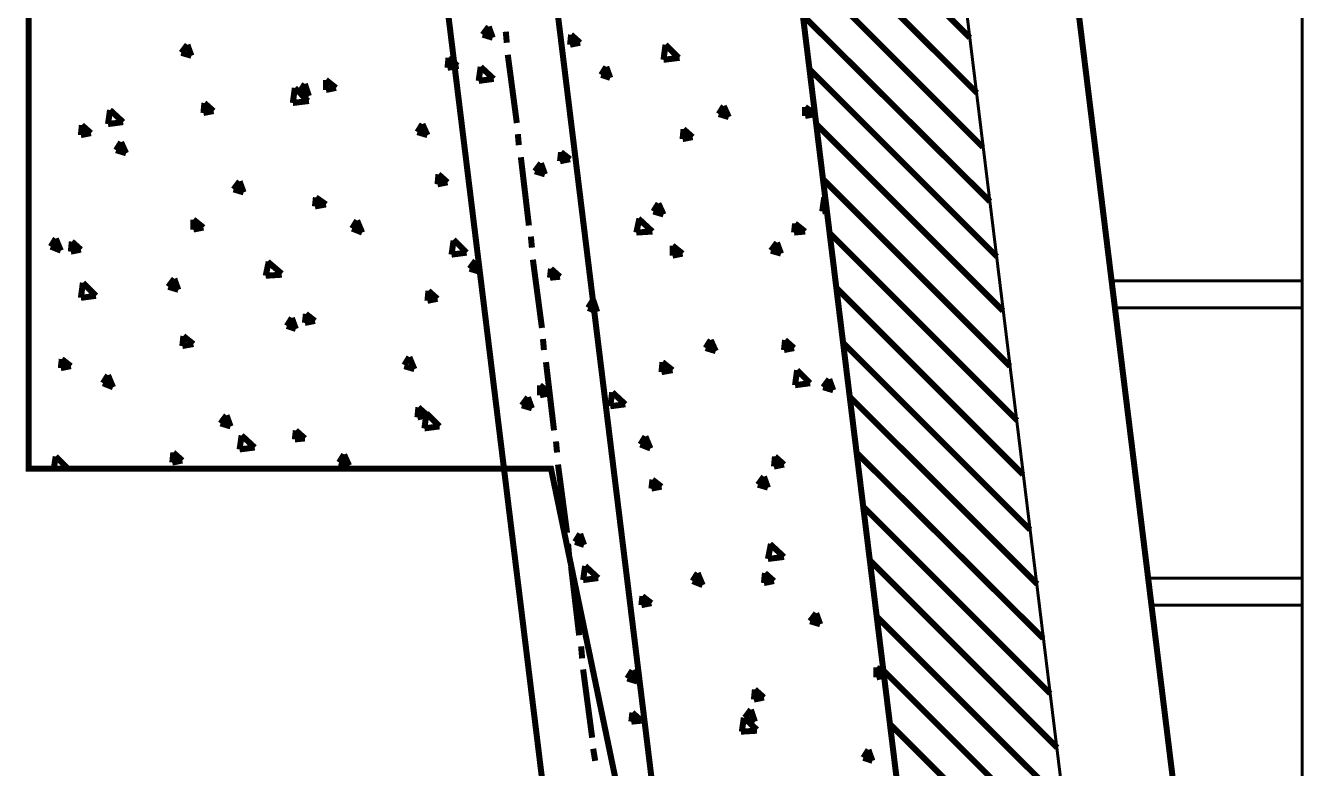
# Model space of a CAD drawing. Extents: x 0.2 to 11.5, y 0.7 to 15.9.
# Drawn here: x 2.771 to 4.899, y 6.632 to 7.864 of the extents above; entities that cross this region are included whole.
import ezdxf

# ---------------------------------------------------------------- set-up
doc = ezdxf.new("R2010")
doc.units = 0
doc.layers.get('0').update_dxf_attribs({"linetype": 'CONTINUOUS'})

msp = doc.modelspace()

# ---------------------------------------------------------------- linework, layer by layer
at = {"color": 4, "const_width": 0.01}
for points in [[(4.49892, 4.30778), (4.22889, 4.30778), (3.64219, 7.12944), (2.77556, 7.12944), (2.77556, 10.4194)], [(3.5389, 7.86279), (3.52886, 7.84944)], [(3.52886, 7.84944), (3.54557, 7.84446)], [(3.5389, 7.86279), (3.54557, 7.84446)], [(3.67557, 7.84944), (3.67389, 7.83279)], [(3.67557, 7.84944), (3.69054, 7.8361)], [(3.0389, 7.83279), (3.02886, 7.81944)], [(3.0389, 7.83279), (3.04557, 7.81446)], [(3.67389, 7.83279), (3.69054, 7.8361)], [(3.83225, 7.83279), (3.82889, 7.80778)], [(3.83225, 7.83279), (3.85389, 7.81108)], [(3.02886, 7.81944), (3.04557, 7.81446)], [(3.47222, 7.81108), (3.47054, 7.79443)], [(3.47222, 7.81108), (3.48719, 7.79779)], [(3.82889, 7.80778), (3.85558, 7.81108)], [(3.47054, 7.79443), (3.48888, 7.79779)], [(3.52556, 7.79611), (3.52225, 7.77279)], [(3.52556, 7.79611), (3.54719, 7.7761)], [(3.73389, 7.79611), (3.72553, 7.78276)], [(3.73389, 7.79611), (3.74056, 7.77778)], [(3.23389, 7.76779), (3.22553, 7.75444)], [(3.23389, 7.76779), (3.24056, 7.74778)], [(3.26887, 7.77447), (3.28554, 7.76113)], [(3.26887, 7.77447), (3.26887, 7.75776)], [(3.52225, 7.77279), (3.54719, 7.7761)], [(3.72553, 7.78276), (3.74056, 7.77778)], [(3.21724, 7.76113), (3.21386, 7.73611)], [(3.21724, 7.76113), (3.23888, 7.73942)], [(3.22553, 7.75444), (3.24056, 7.74778)], [(3.26887, 7.75776), (3.28554, 7.76113)], [(2.91054, 7.72444), (2.90722, 7.70111)], [(2.91054, 7.72444), (2.93224, 7.70443)], [(3.06722, 7.73611), (3.06554, 7.71946)], [(3.06554, 7.71946), (3.08225, 7.72276)], [(3.06722, 7.73611), (3.08225, 7.72276)], [(3.21386, 7.73611), (3.24056, 7.73942)], [(3.92887, 7.73112), (3.92057, 7.71778)], [(3.92887, 7.73112), (3.93722, 7.71278)], [(4.06392, 7.72944), (4.08057, 7.71778)], [(4.06392, 7.72944), (4.06392, 7.71446)], [(2.90722, 7.70111), (2.93224, 7.70443)], [(3.42887, 7.70111), (3.42057, 7.68778)], [(3.42887, 7.70111), (3.43722, 7.68278)], [(3.92057, 7.71778), (3.93722, 7.71278)], [(4.06392, 7.71446), (4.08057, 7.71778)], [(2.86388, 7.69943), (2.86219, 7.68278)], [(2.86219, 7.68278), (2.8789, 7.68608)], [(2.86388, 7.69943), (2.8789, 7.68608)], [(3.42057, 7.68778), (3.43722, 7.68278)], [(3.86219, 7.69276), (3.86057, 7.67611)], [(3.86057, 7.67611), (3.87722, 7.67947)], [(3.86219, 7.69276), (3.87722, 7.67947)], [(2.92887, 7.67111), (2.92057, 7.65776)], [(2.92057, 7.65776), (2.93722, 7.65278)], [(2.92887, 7.67111), (2.93722, 7.65278)], [(3.62554, 7.63613), (3.61556, 7.62278)], [(3.62554, 7.63613), (3.63222, 7.61778)], [(3.6589, 7.65446), (3.65722, 7.63943)], [(3.65722, 7.63943), (3.67389, 7.64279)], [(3.6589, 7.65446), (3.67389, 7.64279)], [(3.45557, 7.61778), (3.45389, 7.60113)], [(3.45557, 7.61778), (3.47054, 7.60444)], [(3.61556, 7.62278), (3.63222, 7.61778)], [(3.12554, 7.60612), (3.11556, 7.59278)], [(3.12554, 7.60612), (3.13222, 7.58778)], [(3.45389, 7.60113), (3.47054, 7.60444)], [(3.11556, 7.59278), (3.13222, 7.58778)], [(3.25222, 7.57943), (3.25054, 7.56446)], [(3.25222, 7.57943), (3.26887, 7.56776)], [(4.09554, 7.57943), (4.09224, 7.5561)], [(4.09554, 7.58111), (4.09722, 7.57781)], [(3.25054, 7.56446), (3.26887, 7.56776)], [(3.82053, 7.56944), (3.81222, 7.5561)], [(3.81222, 7.5561), (3.82889, 7.55111)], [(3.82053, 7.56944), (3.82889, 7.55111)], [(4.09224, 7.5561), (4.10053, 7.55778)], [(3.04889, 7.54275), (3.06554, 7.52946)], [(3.04889, 7.54275), (3.04889, 7.5261)], [(3.04889, 7.5261), (3.06554, 7.52946)], [(3.32053, 7.54113), (3.31222, 7.52778)], [(3.32053, 7.54113), (3.32889, 7.52111)], [(3.7889, 7.54443), (3.7839, 7.52111)], [(3.78722, 7.54443), (3.81054, 7.52279)], [(4.04719, 7.53614), (4.04557, 7.52111)], [(4.04719, 7.53614), (4.06392, 7.52279)], [(2.82053, 7.51113), (2.81222, 7.49778)], [(2.82053, 7.51113), (2.82889, 7.4911)], [(3.31222, 7.52778), (3.32889, 7.52111)], [(3.48058, 7.50944), (3.50222, 7.48779)], [(3.7839, 7.52111), (3.81054, 7.52279)], [(4.04557, 7.52111), (4.06392, 7.52279)], [(2.81222, 7.49778), (2.82889, 7.4911)], [(2.84722, 7.50612), (2.84554, 7.48942)], [(2.84554, 7.48942), (2.86219, 7.49278)], [(2.84722, 7.50612), (2.86219, 7.49278)], [(3.48058, 7.50776), (3.47721, 7.48443)], [(3.47721, 7.48443), (3.50222, 7.48779)], [(3.84392, 7.49946), (3.86057, 7.48611)], [(3.84392, 7.49946), (3.84392, 7.48281)], [(4.01719, 7.50444), (4.00722, 7.4911)], [(4.00722, 7.4911), (4.02387, 7.48611)], [(4.01719, 7.50444), (4.02387, 7.48611)], [(3.17389, 7.47276), (3.16889, 7.44943)], [(3.17219, 7.47276), (3.19553, 7.45281)], [(3.51719, 7.47444), (3.50722, 7.4611)], [(3.51719, 7.47444), (3.52387, 7.45611)], [(3.84392, 7.48281), (3.86057, 7.48611)], [(3.01719, 7.44444), (3.00722, 7.4311)], [(3.01719, 7.44444), (3.02387, 7.42611)], [(3.16889, 7.44943), (3.19553, 7.45111)], [(3.50722, 7.4611), (3.52387, 7.45611)], [(3.64219, 7.4611), (3.64057, 7.44612)], [(3.64057, 7.44612), (3.65722, 7.44775)], [(3.64219, 7.4611), (3.65722, 7.44775)], [(2.86556, 7.43778), (2.86219, 7.41276)], [(2.86556, 7.43778), (2.88721, 7.41613)], [(3.00722, 7.4311), (3.02387, 7.42611)], [(3.43892, 7.42443), (3.43722, 7.40776)], [(3.43892, 7.42443), (3.45389, 7.41114)], [(2.86219, 7.41276), (2.88721, 7.41613)], [(3.43722, 7.40776), (3.45389, 7.41114)], [(3.71224, 7.40944), (3.70389, 7.39611)], [(3.71224, 7.40944), (3.71892, 7.38943)], [(3.23557, 7.38613), (3.23389, 7.3711)], [(3.23557, 7.38613), (3.25054, 7.37446)], [(3.70389, 7.39611), (3.71892, 7.38943)], [(3.21224, 7.37944), (3.20389, 7.3661)], [(3.20389, 7.3661), (3.21892, 7.36111)], [(3.21224, 7.37944), (3.21892, 7.36111)], [(3.23389, 7.3711), (3.25054, 7.37446)], [(3.03222, 7.34944), (3.03054, 7.33279)], [(3.03222, 7.34944), (3.04889, 7.3361)], [(3.90722, 7.34278), (3.89887, 7.32943)], [(3.90722, 7.34278), (3.91558, 7.32443)], [(4.03054, 7.34278), (4.02886, 7.32611)], [(4.03054, 7.34278), (4.04557, 7.32943)], [(3.03054, 7.33279), (3.04889, 7.3361)], [(3.89887, 7.32943), (3.91558, 7.32443)], [(4.02886, 7.32611), (4.04557, 7.32943)], [(2.83057, 7.31108), (2.82889, 7.29611)], [(2.82889, 7.29611), (2.84554, 7.29943)], [(2.83057, 7.31108), (2.84554, 7.29943)], [(3.40722, 7.31446), (3.39887, 7.30111)], [(3.39887, 7.29943), (3.41558, 7.29443)], [(3.40722, 7.31446), (3.41558, 7.29443)], [(3.82721, 7.3061), (3.82557, 7.28944)], [(3.82721, 7.3061), (3.84392, 7.29275)], [(2.90722, 7.28444), (2.89887, 7.27111)], [(2.90722, 7.28444), (2.91558, 7.26443)], [(3.82557, 7.28944), (3.84392, 7.29275)], [(4.05057, 7.29275), (4.04719, 7.26779)], [(4.05057, 7.29275), (4.07221, 7.27111)], [(4.10389, 7.27778), (4.09392, 7.26443)], [(4.10389, 7.27778), (4.11057, 7.25944)], [(2.89887, 7.27111), (2.91558, 7.26443)], [(3.62392, 7.26779), (3.64057, 7.25444)], [(3.62392, 7.26779), (3.62392, 7.25108)], [(3.62392, 7.25108), (3.64057, 7.25444)], [(3.74387, 7.25612), (3.74056, 7.23281)], [(3.74387, 7.25612), (3.76557, 7.23611)], [(4.04719, 7.26779), (4.07221, 7.27111)], [(4.09392, 7.26443), (4.11057, 7.25944)], [(3.60389, 7.24778), (3.59392, 7.23443)], [(3.59392, 7.23443), (3.61057, 7.22944)], [(3.60389, 7.24778), (3.61057, 7.22944)], [(3.74056, 7.23281), (3.76557, 7.23611)], [(3.10389, 7.21778), (3.09392, 7.20443)], [(3.10389, 7.21778), (3.11057, 7.19943)], [(3.42219, 7.23112), (3.42057, 7.21446)], [(3.42057, 7.21446), (3.43722, 7.21778)], [(3.42219, 7.23112), (3.43722, 7.21778)], [(3.43554, 7.22114), (3.43224, 7.19612)], [(3.43554, 7.22114), (3.45725, 7.19943)], [(3.09392, 7.20443), (3.11057, 7.19943)], [(3.21892, 7.19276), (3.21724, 7.17779)], [(3.21892, 7.19276), (3.23389, 7.17947)], [(3.43224, 7.19612), (3.45725, 7.19943)], [(3.1289, 7.18446), (3.12554, 7.16114)], [(3.1289, 7.18446), (3.15056, 7.16444)], [(3.21724, 7.17779), (3.23389, 7.17947)], [(3.79889, 7.18278), (3.79058, 7.16943)], [(3.79058, 7.16943), (3.80724, 7.16276)], [(3.79889, 7.18278), (3.80724, 7.16276)], [(2.82053, 7.14947), (2.81722, 7.12944)], [(2.82053, 7.14947), (2.84056, 7.12944)], [(3.01557, 7.15608), (3.01389, 7.13943)], [(3.01557, 7.15608), (3.03054, 7.14279)], [(3.12554, 7.16114), (3.15056, 7.16444)], [(3.29889, 7.15278), (3.29058, 7.13943)], [(3.29889, 7.15278), (3.30724, 7.13444)], [(4.01389, 7.14947), (4.01221, 7.13276)], [(4.01389, 7.14947), (4.02886, 7.13613)], [(3.01389, 7.13943), (3.03054, 7.14279)], [(3.29058, 7.13943), (3.30724, 7.13444)], [(4.01221, 7.13276), (4.02886, 7.13613)], [(3.81054, 7.11111), (3.80886, 7.09614)], [(3.81054, 7.11111), (3.82557, 7.09944)], [(3.99556, 7.1161), (3.98557, 7.10275)], [(3.99556, 7.1161), (4.00222, 7.09776)], [(3.80886, 7.09614), (3.82557, 7.09944)], [(3.98557, 7.10275), (4.00222, 7.09776)], [(3.69054, 7.02111), (3.68224, 7.00776)], [(3.69054, 7.02111), (3.69721, 7.00276)], [(3.68224, 7.00776), (3.69721, 7.00276)], [(4.00722, 7.00444), (4.00222, 6.97944)], [(4.00553, 7.00444), (4.02886, 6.98281)], [(4.00222, 6.97944), (4.02886, 6.98281)], [(3.69889, 6.96778), (3.69553, 6.94444)], [(3.69889, 6.96778), (3.72054, 6.94775)], [(3.88558, 6.95611), (3.87722, 6.94276)], [(3.88558, 6.95611), (3.89388, 6.93608)], [(3.99724, 6.95611), (3.99556, 6.93946)], [(3.99724, 6.95611), (4.01221, 6.94276)], [(3.69553, 6.94444), (3.72054, 6.94775)], [(3.87722, 6.94276), (3.89388, 6.93608)], [(3.99556, 6.93946), (4.01221, 6.94276)], [(3.79389, 6.91775), (3.79221, 6.90278)], [(3.79389, 6.91775), (3.80886, 6.90608)], [(3.79221, 6.90278), (3.80886, 6.90608)], [(4.08225, 6.88943), (4.07221, 6.87608)], [(4.07221, 6.87608), (4.08886, 6.8711)], [(4.08225, 6.88943), (4.08886, 6.8711)], [(3.77724, 6.79443), (3.76888, 6.78108)], [(3.77724, 6.79443), (3.78554, 6.7761)], [(4.18224, 6.79943), (4.1939, 6.78944)], [(4.18224, 6.79943), (4.18224, 6.78276)], [(4.18224, 6.78276), (4.19553, 6.78614)], [(3.76888, 6.78108), (3.78554, 6.7761)], [(3.98058, 6.76281), (3.97889, 6.7461)], [(3.97889, 6.7461), (3.99556, 6.74946)], [(3.98058, 6.76281), (3.99556, 6.74946)], [(3.77724, 6.72444), (3.77556, 6.70942)], [(3.77724, 6.72444), (3.79221, 6.7111)], [(3.9739, 6.72944), (3.96386, 6.7161)], [(3.9739, 6.72944), (3.98058, 6.70942)], [(3.77556, 6.70942), (3.79221, 6.7111)], [(3.96224, 6.7161), (3.95888, 6.69276)], [(3.96224, 6.7161), (3.98389, 6.69613)], [(3.96386, 6.7161), (3.98058, 6.70942)], [(3.95725, 6.69276), (3.98389, 6.69444)], [(4.16889, 6.66276), (4.16054, 6.64947)], [(4.16889, 6.66276), (4.17557, 6.64442)], [(4.16054, 6.64947), (4.17557, 6.64442)]]:
    msp.add_lwpolyline(points, dxfattribs=at)
at = {"color": 0, "const_width": 0.005}
msp.add_lwpolyline([(4.88889, 4.94613), (4.88889, 8.87446)], dxfattribs=at)
at = {"color": 1}
for points, const_width in [([(3.91222, 4.29275), (3.36219, 8.7761)], 0.01), ([(4.09392, 4.29275), (3.55225, 8.70942)], 0.01), ([(3.5689, 7.8361), (3.56722, 7.85444)], 0.01), ([(3.58556, 7.70281), (3.57053, 7.81614)], 0.01), ([(3.58886, 7.66613), (3.58724, 7.68446)], 0.01), ([(3.60558, 7.53276), (3.59224, 7.64611)], 0.01), ([(3.61057, 7.4961), (3.60889, 7.51443)], 0.01), ([(3.62722, 7.36279), (3.61219, 7.47613)], 0.01), ([(4.57221, 7.44114), (4.88889, 7.44114)], 0.005), ([(4.57721, 7.39611), (4.88889, 7.39611)], 0.005), ([(3.63053, 7.32611), (3.6289, 7.34446)], 0.01), ([(3.64725, 7.19276), (3.6339, 7.3061)], 0.01), ([(3.65224, 7.15608), (3.65056, 7.17443)], 0.01), ([(3.66889, 7.02279), (3.65386, 7.13613)], 0.01), ([(3.67219, 6.98611), (3.67057, 7.00444)], 0.01), ([(3.68892, 6.85275), (3.67557, 6.9661)], 0.01), ([(4.63222, 6.94775), (4.88889, 6.94775)], 0.005), ([(4.63889, 6.90278), (4.88889, 6.90278)], 0.005), ([(3.6939, 6.81446), (3.69222, 6.83442)], 0.01), ([(3.71056, 6.68278), (3.69553, 6.79611)], 0.01), ([(3.71556, 6.64442), (3.71224, 6.66444)], 0.01)]:
    msp.add_lwpolyline(points, dxfattribs=dict(at, const_width=const_width))
at = {"color": 6}
for points, const_width in [([(4.70888, 4.81108), (4.26221, 8.45611)], 0.005), ([(4.89388, 4.82611), (4.44721, 8.45942)], 0.01), ([(4.47054, 4.54113), (4.01719, 8.23112)], 0.01)]:
    msp.add_lwpolyline(points, dxfattribs=dict(at, const_width=const_width))
at = {"color": 3, "const_width": 0.01}
for points in [[(4.02724, 8.15446), (4.33724, 7.84446)], [(4.0389, 8.06278), (4.3489, 7.75276)], [(4.04889, 7.97276), (4.35889, 7.66276)], [(4.06054, 7.88112), (4.37056, 7.57275)], [(4.07221, 7.79113), (4.38222, 7.48112)], [(4.08225, 7.70111), (4.39219, 7.39111)], [(4.09392, 7.60943), (4.40386, 7.29943)], [(4.10558, 7.51942), (4.41558, 7.20942)], [(4.11556, 7.42947), (4.42557, 7.11947)], [(4.12722, 7.33778), (4.43722, 7.02778)], [(4.13889, 7.24778), (4.44889, 6.93778)], [(4.14887, 7.15608), (4.45888, 6.84776)], [(4.16054, 7.06614), (4.47054, 6.75613)], [(4.17219, 6.97613), (4.48221, 6.66613)], [(4.18224, 6.88444), (4.49224, 6.57443)], [(4.1939, 6.79443), (4.5039, 6.48443)], [(4.20557, 6.70443), (4.51557, 6.39442)]]:
    msp.add_lwpolyline(points, dxfattribs=at)
at = {"color": 4, "const_width": 0.01}
for points in [[(2.82053, 7.85444), (2.82053, 7.85444)], [(2.91054, 7.85113), (2.91054, 7.85113)], [(3.0689, 7.85612), (3.0689, 7.85612)], [(3.24388, 7.85943), (3.24388, 7.85943)], [(3.86057, 7.85781), (3.86057, 7.85781)], [(2.77556, 7.83279), (2.77556, 7.83279)], [(2.95725, 7.84278), (2.95725, 7.84278)], [(3.00054, 7.84776), (3.00054, 7.84776)], [(3.08388, 7.84614), (3.08388, 7.84614)], [(3.09056, 7.84446), (3.09056, 7.84446)], [(3.11724, 7.83111), (3.11724, 7.83111)], [(3.17887, 7.8411), (3.17887, 7.8411)], [(3.18224, 7.84278), (3.18224, 7.84278)], [(3.26887, 7.83778), (3.26887, 7.83778)], [(3.29889, 7.8411), (3.29889, 7.8411)], [(3.35889, 7.83442), (3.35889, 7.83442)], [(3.44889, 7.83111), (3.44889, 7.83111)], [(3.45888, 7.83111), (3.45888, 7.83111)], [(3.5389, 7.82781), (3.5389, 7.82781)], [(3.57221, 7.83279), (3.57221, 7.83279)], [(3.64057, 7.8411), (3.64057, 7.8411)], [(3.66222, 7.84446), (3.66222, 7.84446)], [(3.66889, 7.82781), (3.66889, 7.82781)], [(3.80057, 7.82943), (3.80057, 7.82943)], [(3.98221, 7.83946), (3.98221, 7.83946)], [(2.78722, 7.81776), (2.78722, 7.81776)], [(2.96224, 7.82275), (2.96224, 7.82275)], [(2.99224, 7.81614), (2.99224, 7.81614)], [(3.38053, 7.8061), (3.38053, 7.8061)], [(3.6289, 7.82443), (3.6289, 7.82443)], [(3.71892, 7.82112), (3.71892, 7.82112)], [(3.80886, 7.81776), (3.80886, 7.81776)], [(3.89887, 7.81446), (3.89887, 7.81446)], [(3.90554, 7.82443), (3.90554, 7.82443)], [(3.98888, 7.81108), (3.98888, 7.81108)], [(4.05886, 7.81776), (4.05886, 7.81776)], [(2.80057, 7.78776), (2.80057, 7.78776)], [(3.47889, 7.80111), (3.47889, 7.80111)], [(3.62554, 7.78776), (3.62554, 7.78776)], [(3.79889, 7.79113), (3.79889, 7.79113)], [(3.96556, 7.78614), (3.96556, 7.78614)], [(2.89725, 7.77778), (2.89725, 7.77778)], [(3.0989, 7.76779), (3.0989, 7.76779)], [(3.19054, 7.7761), (3.19054, 7.7761)], [(3.23888, 7.77778), (3.23888, 7.77778)], [(3.2889, 7.77279), (3.2889, 7.77279)], [(3.58057, 7.7761), (3.58057, 7.7761)], [(3.92219, 7.7761), (3.92219, 7.7761)], [(3.09722, 7.74447), (3.09722, 7.74447)], [(3.34392, 7.74946), (3.34392, 7.74946)], [(3.51887, 7.75444), (3.51887, 7.75444)], [(3.67887, 7.76113), (3.67887, 7.76113)], [(3.77556, 7.75776), (3.77556, 7.75776)], [(2.81722, 7.73112), (2.81722, 7.73112)], [(3.58556, 7.72944), (3.58556, 7.72944)], [(3.93722, 7.73779), (3.93722, 7.73779)], [(2.81054, 7.71946), (2.81054, 7.71946)], [(2.83724, 7.71778), (2.83724, 7.71778)], [(2.90722, 7.7161), (2.90722, 7.7161)], [(2.92725, 7.71446), (2.92725, 7.71446)], [(3.01719, 7.7111), (3.01719, 7.7111)], [(3.06222, 7.7111), (3.06222, 7.7111)], [(3.10721, 7.70779), (3.10721, 7.70779)], [(3.19721, 7.70443), (3.19721, 7.70443)], [(3.23719, 7.7161), (3.23719, 7.7161)], [(3.28722, 7.70111), (3.28722, 7.70111)], [(3.29719, 7.70443), (3.29719, 7.70443)], [(3.39556, 7.70111), (3.39556, 7.70111)], [(4.07221, 7.71446), (4.07221, 7.71446)], [(2.98389, 7.68446), (2.98389, 7.68446)], [(3.32557, 7.68446), (3.32557, 7.68446)], [(3.37722, 7.69775), (3.37722, 7.69775)], [(3.46724, 7.69444), (3.46724, 7.69444)], [(3.55556, 7.69114), (3.55556, 7.69114)], [(3.64556, 7.68778), (3.64556, 7.68778)], [(3.65554, 7.69943), (3.65554, 7.69943)], [(3.66721, 7.68446), (3.66721, 7.68446)], [(3.73557, 7.68446), (3.73557, 7.68446)], [(3.78554, 7.68946), (3.78554, 7.68946)], [(3.82557, 7.6811), (3.82557, 7.6811)], [(3.88222, 7.68608), (3.88222, 7.68608)], [(3.90056, 7.6811), (3.90056, 7.6811)], [(4.0089, 7.68278), (4.0089, 7.68278)], [(4.07389, 7.68446), (4.07389, 7.68446)], [(2.78222, 7.67443), (2.78222, 7.67443)], [(2.80387, 7.67443), (2.80387, 7.67443)], [(2.95557, 7.67779), (2.95557, 7.67779)], [(3.14556, 7.67443), (3.14556, 7.67443)], [(3.20389, 7.67279), (3.20389, 7.67279)], [(3.37392, 7.66276), (3.37392, 7.66276)], [(3.48719, 7.67279), (3.48719, 7.67279)], [(3.69222, 7.65944), (3.69222, 7.65944)], [(3.82889, 7.67279), (3.82889, 7.67279)], [(3.91558, 7.67779), (3.91558, 7.67779)], [(4.00553, 7.67443), (4.00553, 7.67443)], [(2.91721, 7.64779), (2.91721, 7.64779)], [(3.01389, 7.64442), (3.01389, 7.64442)], [(3.61887, 7.64279), (3.61887, 7.64279)], [(3.79389, 7.64779), (3.79389, 7.64779)], [(2.82389, 7.61778), (2.82389, 7.61778)], [(2.92389, 7.6211), (2.92389, 7.6211)], [(3.09392, 7.62446), (3.09392, 7.62446)], [(3.26557, 7.61947), (3.26557, 7.61947)], [(3.40386, 7.63444), (3.40386, 7.63444)], [(3.50054, 7.63112), (3.50054, 7.63112)], [(3.60721, 7.61947), (3.60721, 7.61947)], [(3.89057, 7.61947), (3.89057, 7.61947)], [(3.94889, 7.61778), (3.94889, 7.61778)], [(3.98888, 7.6161), (3.98888, 7.6161)], [(3.31054, 7.60275), (3.31054, 7.60275)], [(3.33724, 7.60444), (3.33724, 7.60444)], [(3.51221, 7.60943), (3.51221, 7.60943)], [(3.93056, 7.59446), (3.93056, 7.59446)], [(2.81222, 7.5861), (2.81222, 7.5861)], [(2.85721, 7.57781), (2.85721, 7.57781)], [(2.94721, 7.57443), (2.94721, 7.57443)], [(3.02225, 7.57781), (3.02225, 7.57781)], [(3.12056, 7.57443), (3.12056, 7.57443)], [(3.79889, 7.58778), (3.79889, 7.58778)], [(3.03722, 7.57112), (3.03722, 7.57112)], [(3.05724, 7.56776), (3.05724, 7.56776)], [(3.12722, 7.56776), (3.12722, 7.56776)], [(3.21724, 7.56446), (3.21724, 7.56446)], [(3.23058, 7.57112), (3.23058, 7.57112)], [(3.30724, 7.56108), (3.30724, 7.56108)], [(3.39725, 7.55778), (3.39725, 7.55778)], [(3.48719, 7.55447), (3.48719, 7.55447)], [(3.51058, 7.56278), (3.51058, 7.56278)], [(3.57721, 7.55111), (3.57721, 7.55111)], [(3.60721, 7.55946), (3.60721, 7.55946)], [(3.64887, 7.5561), (3.64887, 7.5561)], [(2.93056, 7.54611), (2.93056, 7.54611)], [(2.95057, 7.53444), (2.95057, 7.53444)], [(3.41721, 7.53108), (3.41721, 7.53108)], [(3.66558, 7.54779), (3.66558, 7.54779)], [(3.75553, 7.54443), (3.75553, 7.54443)], [(3.84554, 7.54113), (3.84554, 7.54113)], [(3.89388, 7.53614), (3.89388, 7.53614)], [(3.93554, 7.53776), (3.93554, 7.53776)], [(3.99724, 7.54779), (3.99724, 7.54779)], [(4.02556, 7.53444), (4.02556, 7.53444)], [(4.0689, 7.54113), (4.0689, 7.54113)], [(4.09554, 7.54443), (4.09554, 7.54443)], [(2.83057, 7.51779), (2.83057, 7.51779)], [(3.01058, 7.52778), (3.01058, 7.52778)], [(3.17219, 7.51611), (3.17219, 7.51611)], [(3.35221, 7.52778), (3.35221, 7.52778)], [(3.36888, 7.51779), (3.36888, 7.51779)], [(3.51389, 7.51611), (3.51389, 7.51611)], [(3.6939, 7.5261), (3.6939, 7.5261)], [(3.85558, 7.51443), (3.85558, 7.51443)], [(3.90386, 7.51611), (3.90386, 7.51611)], [(4.03554, 7.5261), (4.03554, 7.5261)], [(3.1289, 7.50612), (3.1289, 7.50612)], [(3.22721, 7.50276), (3.22721, 7.50276)], [(3.61219, 7.49946), (3.61219, 7.49946)], [(3.61724, 7.4911), (3.61724, 7.4911)], [(3.71386, 7.48779), (3.71386, 7.48779)], [(3.78722, 7.50276), (3.78722, 7.50276)], [(3.03554, 7.47613), (3.03554, 7.47613)], [(3.08724, 7.47944), (3.08724, 7.47944)], [(3.50553, 7.4661), (3.50553, 7.4661)], [(4.10389, 7.47775), (4.10389, 7.47775)], [(2.84554, 7.44775), (2.84554, 7.44775)], [(2.95221, 7.46278), (2.95221, 7.46278)], [(3.29389, 7.46278), (3.29389, 7.46278)], [(3.33225, 7.4611), (3.33225, 7.4611)], [(3.52387, 7.4611), (3.52387, 7.4611)], [(3.63558, 7.4611), (3.63558, 7.4611)], [(3.92389, 7.44943), (3.92389, 7.44943)], [(3.97721, 7.4611), (3.97721, 7.4611)], [(4.01058, 7.44612), (4.01058, 7.44612)], [(2.78722, 7.44276), (2.78722, 7.44276)], [(2.80556, 7.44276), (2.80556, 7.44276)], [(2.87722, 7.43946), (2.87722, 7.43946)], [(2.96724, 7.43608), (2.96724, 7.43608)], [(3.05724, 7.43278), (3.05724, 7.43278)], [(3.14556, 7.42947), (3.14556, 7.42947)], [(3.22553, 7.42779), (3.22553, 7.42779)], [(3.23557, 7.43608), (3.23557, 7.43608)], [(3.23557, 7.42611), (3.23557, 7.42611)], [(3.33388, 7.43278), (3.33388, 7.43278)], [(3.05057, 7.42279), (3.05057, 7.42279)], [(3.14219, 7.40446), (3.14219, 7.40446)], [(3.32557, 7.42279), (3.32557, 7.42279)], [(3.41558, 7.41943), (3.41558, 7.41943)], [(3.50553, 7.41613), (3.50553, 7.41613)], [(3.59554, 7.41276), (3.59554, 7.41276)], [(3.64388, 7.41114), (3.64388, 7.41114)], [(3.68554, 7.40944), (3.68554, 7.40944)], [(3.7239, 7.42111), (3.7239, 7.42111)], [(3.77556, 7.40608), (3.77556, 7.40608)], [(3.82053, 7.41775), (3.82053, 7.41775)], [(3.86556, 7.40278), (3.86556, 7.40278)], [(2.9439, 7.38943), (2.9439, 7.38943)], [(3.63053, 7.38943), (3.63053, 7.38943)], [(3.88889, 7.39279), (3.88889, 7.39279)], [(3.95557, 7.39947), (3.95557, 7.39947)], [(4.04389, 7.39611), (4.04389, 7.39611)], [(4.06222, 7.39779), (4.06222, 7.39779)], [(2.85558, 7.37944), (2.85558, 7.37944)], [(2.85721, 7.35943), (2.85721, 7.35943)], [(2.95221, 7.37608), (2.95221, 7.37608)], [(3.03722, 7.3711), (3.03722, 7.3711)], [(3.19889, 7.35943), (3.19889, 7.35943)], [(3.34224, 7.36442), (3.34224, 7.36442)], [(3.36219, 7.37446), (3.36219, 7.37446)], [(3.3789, 7.36947), (3.3789, 7.36947)], [(3.43892, 7.36111), (3.43892, 7.36111)], [(3.72054, 7.36947), (3.72054, 7.36947)], [(3.78054, 7.35943), (3.78054, 7.35943)], [(4.06222, 7.36778), (4.06222, 7.36778)], [(4.11724, 7.37446), (4.11724, 7.37446)], [(3.54058, 7.35781), (3.54058, 7.35781)], [(3.60721, 7.35444), (3.60721, 7.35444)], [(3.82889, 7.34944), (3.82889, 7.34944)], [(3.88222, 7.35781), (3.88222, 7.35781)], [(3.92725, 7.34614), (3.92725, 7.34614)], [(3.08057, 7.3361), (3.08057, 7.3361)], [(3.24892, 7.33279), (3.24892, 7.33279)], [(3.32557, 7.31776), (3.32557, 7.31776)], [(3.50054, 7.32112), (3.50054, 7.32112)], [(3.73719, 7.31944), (3.73719, 7.31944)], [(2.80057, 7.29779), (2.80057, 7.29779)], [(2.80387, 7.3061), (2.80387, 7.3061)], [(2.89387, 7.30279), (2.89387, 7.30279)], [(2.96056, 7.30778), (2.96056, 7.30778)], [(2.97889, 7.3061), (2.97889, 7.3061)], [(2.98389, 7.29943), (2.98389, 7.29943)], [(3.05886, 7.30447), (3.05886, 7.30447)], [(3.07389, 7.29611), (3.07389, 7.29611)], [(3.32053, 7.30447), (3.32053, 7.30447)], [(3.66222, 7.30447), (3.66222, 7.30447)], [(3.91889, 7.3061), (3.91889, 7.3061)], [(4.0039, 7.30279), (4.0039, 7.30279)], [(2.86888, 7.27778), (2.86888, 7.27778)], [(3.04389, 7.27946), (3.04389, 7.27946)], [(3.1639, 7.29275), (3.1639, 7.29275)], [(3.21892, 7.28444), (3.21892, 7.28444)], [(3.2539, 7.28944), (3.2539, 7.28944)], [(3.34392, 7.28614), (3.34392, 7.28614)], [(3.43386, 7.28276), (3.43386, 7.28276)], [(3.44889, 7.29443), (3.44889, 7.29443)], [(3.52225, 7.27946), (3.52225, 7.27946)], [(3.54557, 7.28944), (3.54557, 7.28944)], [(3.61219, 7.2761), (3.61219, 7.2761)], [(3.93554, 7.27946), (3.93554, 7.27946)], [(4.0339, 7.2761), (4.0339, 7.2761)], [(3.35558, 7.26281), (3.35558, 7.26281)], [(3.63721, 7.26779), (3.63721, 7.26779)], [(3.70221, 7.27279), (3.70221, 7.27279)], [(3.79221, 7.26942), (3.79221, 7.26942)], [(3.88222, 7.26611), (3.88222, 7.26611)], [(3.97222, 7.26281), (3.97222, 7.26281)], [(4.05556, 7.25276), (4.05556, 7.25276)], [(4.06222, 7.25944), (4.06222, 7.25944)], [(2.93722, 7.2461), (2.93722, 7.2461)], [(3.06722, 7.23779), (3.06722, 7.23779)], [(3.16558, 7.23443), (3.16558, 7.23443)], [(3.84224, 7.24778), (3.84224, 7.24778)], [(3.88222, 7.24946), (3.88222, 7.24946)], [(3.06554, 7.21278), (3.06554, 7.21278)], [(3.35558, 7.22944), (3.35558, 7.22944)], [(3.40722, 7.21278), (3.40722, 7.21278)], [(3.55556, 7.22276), (3.55556, 7.22276)], [(3.60053, 7.2111), (3.60053, 7.2111)], [(3.65224, 7.21946), (3.65224, 7.21946)], [(3.74892, 7.2111), (3.74892, 7.2111)], [(3.77556, 7.21446), (3.77556, 7.21446)], [(4.09056, 7.2111), (4.09056, 7.2111)], [(2.8839, 7.20281), (2.8839, 7.20281)], [(2.9739, 7.20611), (2.9739, 7.20611)], [(3.07557, 7.19276), (3.07557, 7.19276)], [(3.22553, 7.20281), (3.22553, 7.20281)], [(3.46224, 7.19114), (3.46224, 7.19114)], [(3.56722, 7.20111), (3.56722, 7.20111)], [(3.9089, 7.20111), (3.9089, 7.20111)], [(4.04221, 7.20779), (4.04221, 7.20779)], [(4.14057, 7.20443), (4.14057, 7.20443)], [(2.7839, 7.17779), (2.7839, 7.17779)], [(3.32053, 7.17279), (3.32053, 7.17279)], [(3.49388, 7.17779), (3.49388, 7.17779)], [(3.94889, 7.17611), (3.94889, 7.17611)], [(2.79389, 7.15446), (2.79389, 7.15446)], [(2.82389, 7.16613), (2.82389, 7.16613)], [(2.9139, 7.16276), (2.9139, 7.16276)], [(3.0039, 7.15944), (3.0039, 7.15944)], [(3.00553, 7.14779), (3.00553, 7.14779)], [(3.09392, 7.15608), (3.09392, 7.15608)], [(3.17389, 7.16613), (3.17389, 7.16613)], [(3.18386, 7.15278), (3.18386, 7.15278)], [(3.27225, 7.16276), (3.27225, 7.16276)], [(3.27387, 7.14947), (3.27387, 7.14947)], [(3.34722, 7.14779), (3.34722, 7.14779)], [(3.66222, 7.1511), (3.66222, 7.1511)], [(3.7589, 7.14779), (3.7589, 7.14779)], [(3.91222, 7.16114), (3.91222, 7.16114)], [(3.0389, 7.13444), (3.0389, 7.13444)], [(3.08057, 7.13444), (3.08057, 7.13444)], [(3.21224, 7.13943), (3.21224, 7.13943)], [(3.36388, 7.14611), (3.36388, 7.14611)], [(3.45389, 7.14279), (3.45389, 7.14279)], [(3.54389, 7.13943), (3.54389, 7.13943)], [(3.63222, 7.13613), (3.63222, 7.13613)], [(3.68892, 7.14611), (3.68892, 7.14611)], [(3.72222, 7.13276), (3.72222, 7.13276)], [(3.81222, 7.12944), (3.81222, 7.12944)], [(3.90224, 7.12608), (3.90224, 7.12608)], [(4.03054, 7.14611), (4.03054, 7.14611)], [(4.14887, 7.13613), (4.14887, 7.13613)], [(3.87554, 7.10444), (3.87554, 7.10444)], [(3.99224, 7.12278), (3.99224, 7.12278)], [(4.05057, 7.10943), (4.05057, 7.10943)], [(4.05556, 7.10612), (4.05556, 7.10612)], [(4.08225, 7.11947), (4.08225, 7.11947)], [(3.76719, 7.08111), (3.76719, 7.08111)], [(3.76888, 7.07113), (3.76888, 7.07113)], [(3.86556, 7.07781), (3.86556, 7.07781)], [(3.67557, 7.04943), (3.67557, 7.04943)], [(3.77556, 7.05447), (3.77556, 7.05447)], [(3.93554, 7.04275), (3.93554, 7.04275)], [(4.11724, 7.05279), (4.11724, 7.05279)], [(4.16222, 7.03444), (4.16222, 7.03444)], [(3.87392, 7.00944), (3.87392, 7.00944)], [(3.90554, 7.01779), (3.90554, 7.01779)], [(3.97222, 7.00613), (3.97222, 7.00613)], [(4.15056, 6.99778), (4.15056, 6.99778)], [(3.71556, 6.98942), (3.71556, 6.98942)], [(3.74224, 6.99447), (3.74224, 6.99447)], [(3.78054, 6.97775), (3.78054, 6.97775)], [(3.83225, 6.9911), (3.83225, 6.9911)], [(3.92219, 6.98779), (3.92219, 6.98779)], [(4.01058, 6.98443), (4.01058, 6.98443)], [(4.05724, 6.98942), (4.05724, 6.98942)], [(4.10053, 6.98112), (4.10053, 6.98112)], [(3.87056, 6.9611), (3.87056, 6.9611)], [(4.04389, 6.96446), (4.04389, 6.96446)], [(3.98058, 6.93946), (3.98058, 6.93946)], [(4.07889, 6.93446), (4.07889, 6.93446)], [(3.76221, 6.92779), (3.76221, 6.92779)], [(3.80225, 6.89611), (3.80225, 6.89611)], [(3.88721, 6.90776), (3.88721, 6.90776)], [(4.14388, 6.89611), (4.14388, 6.89611)], [(3.69721, 6.87944), (3.69721, 6.87944)], [(3.90056, 6.87278), (3.90056, 6.87278)], [(3.96386, 6.88612), (3.96386, 6.88612)], [(3.7589, 6.85781), (3.7589, 6.85781)], [(3.8489, 6.85444), (3.8489, 6.85444)], [(3.93892, 6.85113), (3.93892, 6.85113)], [(4.08724, 6.86778), (4.08724, 6.86778)], [(4.14556, 6.85444), (4.14556, 6.85444)], [(4.18386, 6.86442), (4.18386, 6.86442)], [(3.74224, 6.83279), (3.74224, 6.83279)], [(3.99387, 6.8361), (3.99387, 6.8361)], [(4.02886, 6.84776), (4.02886, 6.84776)], [(4.08556, 6.83111), (4.08556, 6.83111)], [(4.11887, 6.84446), (4.11887, 6.84446)], [(3.80387, 6.80778), (3.80387, 6.80778)], [(3.86388, 6.81614), (3.86388, 6.81614)], [(4.03722, 6.82113), (4.03722, 6.82113)], [(4.1939, 6.79611), (4.1939, 6.79611)], [(3.75722, 6.78276), (3.75722, 6.78276)], [(4.10053, 6.76611), (4.10053, 6.76611)], [(4.17557, 6.76779), (4.17557, 6.76779)], [(3.81222, 6.7411), (3.81222, 6.7411)], [(3.82889, 6.73942), (3.82889, 6.73942)], [(3.89388, 6.72944), (3.89388, 6.72944)], [(3.91054, 6.73779), (3.91054, 6.73779)], [(3.99056, 6.72775), (3.99056, 6.72775)], [(4.17057, 6.73942), (4.17057, 6.73942)], [(3.77886, 6.71778), (3.77886, 6.71778)], [(3.86887, 6.71446), (3.86887, 6.71446)], [(3.95888, 6.7111), (3.95888, 6.7111)], [(4.04889, 6.70779), (4.04889, 6.70779)], [(4.13889, 6.7111), (4.13889, 6.7111)], [(4.13889, 6.70443), (4.13889, 6.70443)], [(3.77056, 6.67443), (3.77056, 6.67443)], [(3.85721, 6.67279), (3.85721, 6.67279)], [(3.91889, 6.66943), (3.91889, 6.66943)], [(4.01719, 6.66613), (4.01719, 6.66613)], [(4.03222, 6.67611), (4.03222, 6.67611)], [(4.11219, 6.67443), (4.11219, 6.67443)], [(3.75054, 6.63943), (3.75054, 6.63943)], [(3.82557, 6.63781), (3.82557, 6.63781)]]:
    msp.add_lwpolyline(points, close=True, dxfattribs=at)

doc.saveas('drawing.dxf')
